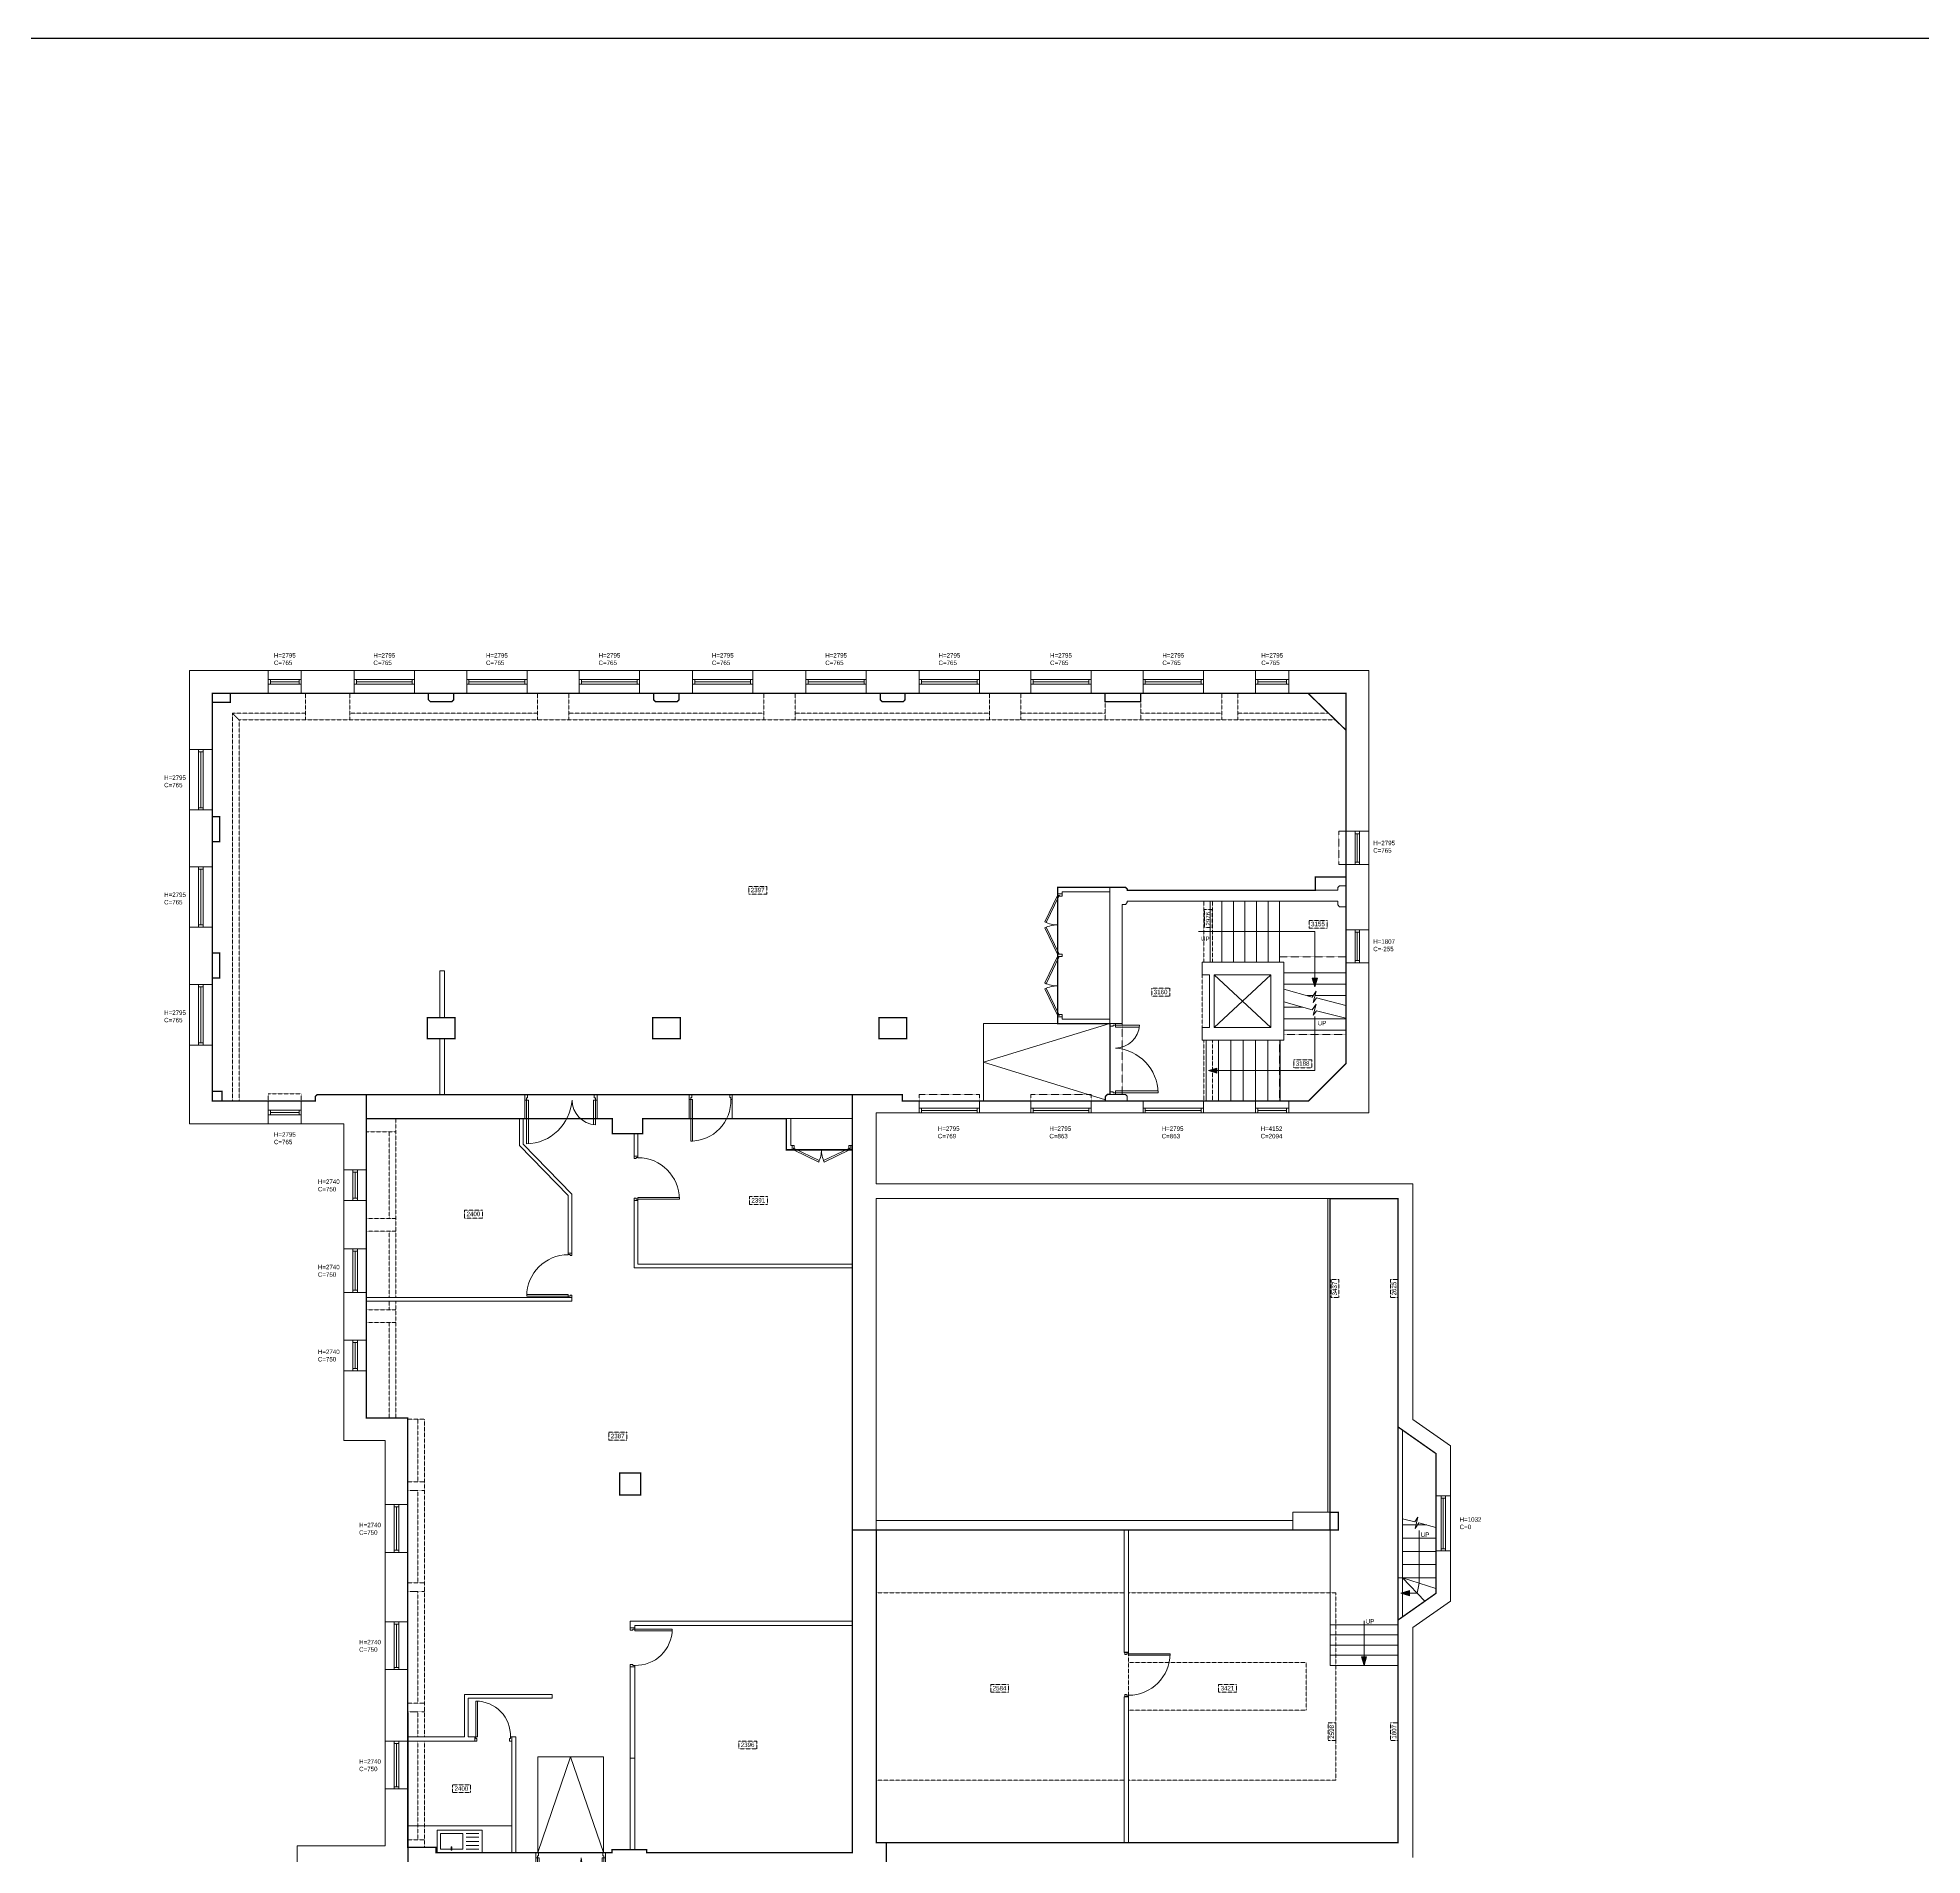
# Model space of a CAD drawing. Header units: millimetres. Extents: x 62976 to 1097852, y -110926 to 167100.
# Drawn here: x 893347 to 935511, y 4471 to 45128 of the extents above; entities that cross this region are included whole.
import ezdxf

# ---------------------------------------------------------------- set-up
doc = ezdxf.new("R2010")
doc.units = ezdxf.units.MM
doc.linetypes.add('HIDDENX2', pattern=[0.75, 0.5, -0.25])
for name, color, linetype, lineweight in [('BLOCKS', 8, 'Continuous', 15), ('Ceiling', 45, 'HIDDENX2', 15), ('Ceiling tag', 1, 'Continuous', 15), ('GIA', 84, 'Continuous', 15), ('NIA', 30, 'Continuous', 15), ('Partitions', 155, 'Continuous', 15), ('Stairs', 8, 'Continuous', 15), ('WALLS', 7, 'Continuous', 15)]:
    doc.layers.add(name, color=color, linetype=linetype, lineweight=lineweight)
doc.layers.add('Whatch', color=7, linetype='Continuous', lineweight=15, true_color=0xa8a8a8)
doc.styles.add('Century Gothic', font='GOTHIC.TTF')

# ---------------------------------------------------------------- blocks, each defined once
blk = doc.blocks.new('DOOR 1210')
at = {"layer": 'BLOCKS'}
for p, q in [((523, -547), (523, 233)), ((557, 233), (557, -547)), ((-673, -107), (-673, -547)), ((-639, -547), (-639, -111)), ((-703, -647), (-703, -547)), ((-673, -547), (-703, -547)), ((-653, -647), (-703, -647)), ((-639, -547), (-673, -547)), ((-673, -588), (-673, -547)), ((-653, -588), (-673, -588)), ((-653, -647), (-653, -588)), ((523, -547), (557, -547)), ((537, -588), (557, -588)), ((537, -647), (537, -588)), ((537, -647), (587, -647)), ((557, -588), (557, -547)), ((557, -588), (557, -547)), ((557, -547), (587, -547)), ((587, -647), (587, -547))]:
    blk.add_line(p, q, dxfattribs=at)
for centre, radius, start, end in [((580, -605), 838, 91.5864, 176.0634), ((-708, -559), 453, 1.4922, 85.5208)]:
    blk.add_arc(centre, radius, start, end, dxfattribs=at)
blk = doc.blocks.new('DOOR 840')
at = {"layer": 'BLOCKS'}
for p, q in [((-582, 249), (-582, -591)), ((-582, -591), (-582, 249)), ((-548, 249), (-582, 249)), ((-548, -591), (-548, 248)), ((-612, -691), (-612, -591)), ((-582, -591), (-612, -591)), ((-562, -691), (-612, -691)), ((-548, -591), (-582, -591)), ((-582, -632), (-582, -591)), ((-562, -632), (-582, -632)), ((-562, -691), (-562, -632)), ((208, -632), (228, -632)), ((208, -691), (208, -632)), ((208, -691), (258, -691)), ((228, -632), (228, -591)), ((228, -591), (258, -591)), ((258, -691), (258, -591))]:
    blk.add_line(p, q, dxfattribs=at)
blk.add_arc((-586, -565), 814, 358.1575, 89.7593, dxfattribs=at)
blk = doc.blocks.new('80')
at = {"layer": 'BLOCKS'}
for p, q in [((1213075, -221229), (1213362, -220638)), ((1213393, -220653), (1213106, -221245)), ((1213362, -220638), (1213362, -220603)), ((1213362, -220603), (1213462, -220603)), ((1213362, -220638), (1213402, -220638)), ((1213362, -220638), (1213393, -220653)), ((1213402, -220638), (1213402, -220653)), ((1213402, -220653), (1213462, -220653)), ((1213462, -220603), (1213462, -220653)), ((1213106, -221245), (1213075, -221229)), ((1213106, -221346), (1213075, -221361)), ((1213075, -221361), (1213362, -221953)), ((1213393, -221937), (1213106, -221346)), ((1213075, -222594), (1213362, -222003)), ((1213393, -222018), (1213106, -222610)), ((1213362, -221953), (1213393, -221937)), ((1213362, -221953), (1213462, -221953)), ((1213362, -221953), (1213362, -222003)), ((1213362, -222003), (1213462, -222003)), ((1213362, -222003), (1213393, -222018)), ((1213462, -221953), (1213462, -222003)), ((1213106, -222610), (1213075, -222594)), ((1213106, -222711), (1213075, -222726)), ((1213075, -222726), (1213362, -223318)), ((1213393, -223302), (1213106, -222711)), ((1213362, -223318), (1213393, -223302)), ((1213362, -223318), (1213362, -223353)), ((1213362, -223318), (1213402, -223318)), ((1213362, -223353), (1213462, -223353)), ((1213402, -223303), (1213462, -223303)), ((1213402, -223318), (1213402, -223303)), ((1213462, -223353), (1213462, -223303))]:
    blk.add_line(p, q, dxfattribs=at)
for centre, start, end in [((1213362, -220638), 244.1185, 270), ((1213362, -221953), 90, 115.8815), ((1213362, -222003), 244.1185, 270), ((1213362, -223318), 90, 115.8815)]:
    blk.add_arc(centre, 658, start, end, dxfattribs=at)
blk = doc.blocks.new('85')
at = {"layer": 'BLOCKS'}
for p, q in [((1414084, -303271), (1414084, -303220)), ((1414084, -303220), (1414164, -303220)), ((1414084, -303271), (1414122, -303271)), ((1414122, -303250), (1414164, -303250)), ((1414122, -303271), (1414122, -303250)), ((1414164, -303250), (1414164, -303220)), ((1414084, -304159), (1414084, -304211)), ((1414084, -304159), (1414122, -304159)), ((1414084, -304211), (1414164, -304211)), ((1414122, -304159), (1414122, -304180)), ((1414122, -304180), (1414164, -304180)), ((1414164, -304144), (1415093, -304144)), ((1414164, -304144), (1414164, -304180)), ((1415093, -304180), (1414164, -304180)), ((1414164, -304180), (1414164, -304211)), ((1414164, -304180), (1415093, -304180)), ((1415093, -304180), (1415093, -304144))]:
    blk.add_line(p, q, dxfattribs=at)
blk.add_arc((1414164, -304180), 929, 0, 90, dxfattribs=at)
blk = doc.blocks.new('81')
at = {"layer": 'BLOCKS'}
for p, q in [((1210617, -229223), (1210667, -229223)), ((1210617, -229323), (1210617, -229223)), ((1210652, -229323), (1210617, -229323)), ((1210652, -229283), (1210667, -229283)), ((1210652, -229323), (1210652, -229283)), ((1210652, -229323), (1210668, -229291)), ((1211244, -229610), (1210652, -229323)), ((1210667, -229283), (1210667, -229223)), ((1210668, -229291), (1211259, -229578)), ((1211952, -229291), (1211361, -229578)), ((1211376, -229610), (1211967, -229323)), ((1212002, -229223), (1211952, -229223)), ((1211952, -229283), (1211952, -229223)), ((1211967, -229283), (1211952, -229283)), ((1211967, -229323), (1211952, -229291)), ((1211967, -229323), (1211967, -229283)), ((1211967, -229323), (1212002, -229323)), ((1212002, -229323), (1212002, -229223)), ((1211259, -229578), (1211244, -229610)), ((1211361, -229578), (1211376, -229610))]:
    blk.add_line(p, q, dxfattribs=at)
for centre, start, end in [((1210652, -229323), 334.1185, 0), ((1211967, -229323), 180, 205.8815)]:
    blk.add_arc(centre, 658, start, end, dxfattribs=at)
blk = doc.blocks.new('sink kitchenette')
at = {"layer": 'BLOCKS'}
for p, q in [((38392, 131337), (39402, 131337)), ((38392, 130837), (38392, 131337)), ((38467, 131262), (38752, 131262)), ((38467, 131177), (38752, 131177)), ((39327, 131262), (38827, 131262)), ((38827, 131262), (38827, 130912)), ((39327, 130912), (39327, 131262)), ((39402, 131337), (39402, 130837)), ((39402, 130837), (38392, 130837)), ((38467, 131087), (38752, 131087)), ((38467, 130997), (38752, 130997)), ((38752, 130912), (38467, 130912)), ((38827, 130912), (39069, 130912)), ((39069, 130890), (39069, 130967)), ((39084, 130967), (39069, 130967)), ((39069, 130890), (39084, 130890)), ((39084, 130890), (39084, 130967)), ((39084, 130912), (39327, 130912))]:
    blk.add_line(p, q, dxfattribs=at)

msp = doc.modelspace()

# ---------------------------------------------------------------- hatches: boundary and pattern name
at = {"layer": 'Stairs'}
for points in [[(921978, 24088), (921862, 24088), (921921, 23895)], [(919731, 21965), (919731, 22081), (919539, 22022)], [(923844, 10333), (924036, 10276), (924036, 10392)], [(923022, 8716), (923079, 8909), (922963, 8909)]]:
    msp.add_hatch(color=256, dxfattribs=at).paths.add_polyline_path(points)

# ---------------------------------------------------------------- linework, layer by layer
at = {"layer": 'BLOCKS'}
for p, q in [((898506, 30772), (899245, 30772)), ((898506, 30668), (899245, 30668)), ((898506, 30466), (899245, 30466)), ((898557, 30668), (898557, 30772)), ((898557, 30721), (899195, 30721)), ((899195, 30668), (899195, 30772)), ((900425, 30772), (901775, 30772)), ((900425, 30668), (901775, 30668)), ((900425, 30466), (901775, 30466)), ((900476, 30668), (900476, 30772)), ((900476, 30721), (901725, 30721)), ((901725, 30668), (901725, 30772)), ((902945, 30772), (904295, 30772)), ((902945, 30668), (904295, 30668)), ((902945, 30466), (904295, 30466)), ((902995, 30668), (902995, 30772)), ((902995, 30721), (904244, 30721)), ((904244, 30668), (904244, 30772)), ((905462, 30772), (906812, 30772)), ((905462, 30668), (906812, 30668)), ((905462, 30466), (906812, 30466)), ((905513, 30668), (905513, 30772)), ((905513, 30721), (906762, 30721)), ((906762, 30668), (906762, 30772)), ((907998, 30772), (909348, 30772)), ((907998, 30668), (909348, 30668)), ((907998, 30466), (909348, 30466)), ((908049, 30668), (908049, 30772)), ((908049, 30721), (909298, 30721)), ((909298, 30668), (909298, 30772)), ((910534, 30772), (911884, 30772)), ((910534, 30668), (911884, 30668)), ((910534, 30466), (911884, 30466)), ((910585, 30668), (910585, 30772)), ((910585, 30721), (911834, 30721)), ((911834, 30668), (911834, 30772)), ((913068, 30772), (914418, 30772)), ((913068, 30668), (914418, 30668)), ((913068, 30466), (914418, 30466)), ((913119, 30668), (913119, 30772)), ((913119, 30721), (914368, 30721)), ((914368, 30668), (914368, 30772)), ((915565, 30772), (916915, 30772)), ((915565, 30668), (916915, 30668)), ((915565, 30466), (916915, 30466)), ((915615, 30668), (915615, 30772)), ((915615, 30721), (916864, 30721)), ((916864, 30668), (916864, 30772)), ((918078, 30772), (919428, 30772)), ((918078, 30668), (919428, 30668)), ((918078, 30466), (919428, 30466)), ((918128, 30668), (918128, 30772)), ((918128, 30721), (919377, 30721)), ((919377, 30668), (919377, 30772)), ((920596, 30772), (921335, 30772)), ((920596, 30668), (921335, 30668)), ((920596, 30466), (921335, 30466)), ((920647, 30668), (920647, 30772)), ((920647, 30721), (921285, 30721)), ((921285, 30668), (921285, 30772)), ((896946, 27853), (896946, 29203)), ((896946, 29153), (897050, 29153)), ((896999, 27904), (896999, 29153)), ((897050, 27853), (897050, 29203)), ((897252, 27853), (897252, 29203)), ((896946, 27904), (897050, 27904)), ((922617, 27376), (922617, 26637)), ((922820, 27376), (922820, 26637)), ((922820, 27323), (922923, 27323)), ((922870, 27323), (922870, 26687)), ((922923, 27376), (922923, 26637)), ((896946, 25233), (896946, 26583)), ((897050, 25233), (897050, 26583)), ((897252, 25233), (897252, 26583)), ((922820, 26687), (922923, 26687)), ((896946, 26532), (897050, 26532)), ((896999, 25283), (896999, 26532)), ((896946, 25283), (897050, 25283)), ((922617, 24433), (922617, 25172)), ((922820, 24433), (922820, 25172)), ((922820, 25121), (922923, 25121)), ((922870, 24485), (922870, 25121)), ((922923, 24433), (922923, 25172)), ((922820, 24485), (922923, 24485)), ((902347, 23207), (902347, 24256)), ((902347, 24256), (902450, 24256)), ((902450, 23207), (902450, 24256)), ((896946, 22596), (896946, 23946)), ((896946, 23895), (897050, 23895)), ((896999, 22646), (896999, 23895)), ((897050, 22596), (897050, 23946)), ((897252, 22596), (897252, 23946)), ((896946, 22646), (897050, 22646)), ((902347, 21486), (902347, 22738)), ((902450, 21486), (902450, 22738)), ((898506, 21342), (899245, 21342)), ((898506, 21140), (899245, 21140)), ((898557, 21140), (898557, 21037)), ((898557, 21087), (899195, 21087)), ((899195, 21140), (899195, 21037)), ((913068, 21342), (914418, 21342)), ((913068, 21186), (914418, 21186)), ((913068, 21082), (914418, 21082)), ((913119, 21186), (913119, 21082)), ((913119, 21133), (914368, 21133)), ((914368, 21186), (914368, 21082)), ((915565, 21342), (916915, 21342)), ((915565, 21186), (916915, 21186)), ((915565, 21082), (916915, 21082)), ((915615, 21186), (915615, 21082)), ((915615, 21133), (916864, 21133)), ((916864, 21186), (916864, 21082)), ((918078, 21342), (919428, 21342)), ((918078, 21186), (919428, 21186)), ((918078, 21082), (919428, 21082)), ((918128, 21186), (918128, 21082)), ((918128, 21133), (919377, 21133)), ((919377, 21186), (919377, 21082)), ((920596, 21342), (921335, 21342)), ((920596, 21186), (921335, 21186)), ((920596, 21082), (921335, 21082)), ((920647, 21186), (920647, 21082)), ((920647, 21133), (921285, 21133)), ((921285, 21186), (921285, 21082)), ((898506, 21037), (899245, 21037)), ((900397, 19116), (900397, 19801)), ((900397, 19750), (900501, 19750)), ((900450, 19167), (900450, 19750)), ((900501, 19116), (900501, 19801)), ((900703, 19116), (900703, 19801)), ((900397, 19167), (900501, 19167)), ((900397, 17062), (900397, 18036)), ((900397, 17985), (900501, 17985)), ((900450, 17112), (900450, 17985)), ((900501, 17062), (900501, 18036)), ((900703, 17062), (900703, 18036)), ((900397, 17112), (900501, 17112)), ((900703, 16947), (905297, 16947)), ((900703, 16867), (905297, 16867)), ((905297, 16867), (905297, 16947)), ((900397, 15310), (900397, 15995)), ((900397, 15944), (900501, 15944)), ((900450, 15360), (900450, 15944)), ((900501, 15310), (900501, 15995)), ((900703, 15310), (900703, 15995)), ((900397, 15360), (900501, 15360)), ((901320, 11244), (901320, 12314)), ((901320, 12263), (901424, 12263)), ((901371, 11294), (901371, 12263)), ((901424, 11244), (901424, 12314)), ((901626, 11244), (901626, 12314)), ((924630, 12509), (924630, 11278)), ((924745, 11278), (924745, 12509)), ((924745, 12459), (924845, 12459)), ((924795, 11328), (924795, 12459)), ((924845, 11278), (924845, 12509)), ((901320, 11294), (901424, 11294)), ((924745, 11328), (924845, 11328)), ((901320, 8625), (901320, 9695)), ((901320, 9644), (901424, 9644)), ((901371, 8675), (901371, 9644)), ((901424, 8625), (901424, 9695)), ((901626, 8625), (901626, 9695)), ((901320, 8675), (901424, 8675)), ((901320, 5954), (901320, 7024)), ((901320, 6973), (901424, 6973)), ((901371, 6004), (901371, 6973)), ((901424, 5954), (901424, 7024)), ((901626, 5954), (901626, 7024)), ((901320, 6004), (901424, 6004)), ((903953, 5133), (901626, 5133))]:
    msp.add_line(p, q, dxfattribs=at)
at = {"layer": 'BLOCKS', "ltscale": 2}
for p, q in [((922210, 12143), (922210, 19160)), ((922260, 12143), (922260, 19160)), ((906604, 6642), (906604, 8689)), ((906704, 6642), (906704, 8689))]:
    msp.add_line(p, q, dxfattribs=at)
at = {"layer": 'Ceiling'}
for p, q in [((899337, 30466), (899337, 29866)), ((900332, 30466), (900332, 29866)), ((904528, 30466), (904528, 29866)), ((905228, 30466), (905228, 29866)), ((909591, 30466), (909591, 29866)), ((910291, 30466), (910291, 29866)), ((914642, 30466), (914642, 29866)), ((915342, 30466), (915342, 29866)), ((919840, 30466), (919840, 29866)), ((920197, 30466), (920197, 29866)), ((897702, 30016), (897702, 21342)), ((897702, 30016), (899337, 30016)), ((897852, 29866), (897702, 30016)), ((900332, 30016), (904528, 30016)), ((905228, 30016), (909591, 30016)), ((910291, 30016), (914642, 30016)), ((915342, 30016), (917227, 30016)), ((917227, 30276), (917227, 29866)), ((918024, 30276), (918024, 29866)), ((918024, 30016), (919840, 30016)), ((920197, 30016), (922229, 30016)), ((897852, 29866), (897852, 21342)), ((897852, 29866), (922383, 29866)), ((919440, 25811), (919440, 24452)), ((919632, 25811), (919632, 24452)), ((919401, 24166), (919401, 22987)), ((919440, 22703), (919440, 21342)), ((919632, 22703), (919632, 21342)), ((898506, 21342), (898506, 21502)), ((898506, 21502), (899245, 21502)), ((899245, 21342), (899245, 21502)), ((901363, 16947), (901363, 20951)), ((900703, 20657), (901363, 20657)), ((901213, 18718), (901213, 20657)), ((901363, 18718), (900703, 18718)), ((901363, 18434), (900703, 18434)), ((901213, 16947), (901213, 18434)), ((901213, 16671), (901213, 16867)), ((901363, 14255), (901363, 16867)), ((901363, 16671), (900703, 16671)), ((901363, 16386), (900703, 16386)), ((901213, 14255), (901213, 16386)), ((901626, 14230), (902000, 14230)), ((901850, 12824), (901850, 14230)), ((902000, 7119), (902000, 14230)), ((902000, 12824), (901626, 12824)), ((901850, 10567), (901850, 12630)), ((902000, 10567), (901626, 10567)), ((901850, 7873), (901850, 10373)), ((917652, 10345), (912109, 10345)), ((922389, 10345), (917752, 10345)), ((922389, 10345), (922389, 6154)), ((917752, 8050), (917752, 8944)), ((921727, 8781), (917752, 8781)), ((921727, 8781), (921727, 7719)), ((902000, 7873), (901626, 7873)), ((901850, 7119), (901850, 7679)), ((921727, 7719), (917752, 7719)), ((901850, 4819), (901850, 7024)), ((902000, 4651), (902000, 7024)), ((912109, 6154), (917652, 6154)), ((917752, 6154), (922389, 6154)), ((901626, 4819), (902000, 4819))]:
    msp.add_line(p, q, dxfattribs=at)
at = {"layer": 'Ceiling', "ltscale": 2}
for p, q in [((922617, 27376), (922457, 27376)), ((922457, 27376), (922457, 26637)), ((922617, 26637), (922457, 26637)), ((921128, 24452), (921128, 25811)), ((921128, 24571), (922617, 24571)), ((917613, 23075), (917613, 21489)), ((921223, 22832), (922617, 22832)), ((921128, 21342), (921128, 22703)), ((913068, 21342), (913068, 21486)), ((913068, 21486), (914418, 21486)), ((914418, 21342), (914418, 21486)), ((915565, 21342), (915565, 21486)), ((915565, 21486), (916915, 21486)), ((916915, 21342), (916915, 21486)), ((901626, 12630), (902000, 12630)), ((901626, 10373), (902000, 10373)), ((901626, 7679), (902000, 7679))]:
    msp.add_line(p, q, dxfattribs=at)
at = {"layer": 'Ceiling'}
for points in [[(909256, 26145), (909658, 26145), (909658, 25970), (909256, 25970)], [(919450, 25223), (919450, 25625), (919624, 25625), (919624, 25223)], [(921793, 25384), (922194, 25384), (922194, 25210), (921793, 25210)], [(918272, 23864), (918673, 23864), (918673, 23690), (918272, 23690)], [(921448, 22263), (921850, 22263), (921850, 22089), (921448, 22089)], [(909271, 19205), (909672, 19205), (909672, 19030), (909271, 19030)], [(902897, 18900), (903299, 18900), (903299, 18725), (902897, 18725)], [(922282, 16950), (922282, 17351), (922457, 17351), (922457, 16950)], [(923610, 16950), (923610, 17351), (923784, 17351), (923784, 16950)], [(906126, 13932), (906527, 13932), (906527, 13758), (906126, 13758)], [(914668, 8292), (915069, 8292), (915069, 8117), (914668, 8117)], [(919766, 8292), (920168, 8292), (920168, 8117), (919766, 8117)], [(922215, 7035), (922215, 7437), (922389, 7437), (922389, 7035)], [(923610, 7035), (923610, 7437), (923784, 7437), (923784, 7035)], [(909031, 7024), (909433, 7024), (909433, 6850), (909031, 6850)], [(902629, 6046), (903030, 6046), (903030, 5872), (902629, 5872)]]:
    msp.add_lwpolyline(points, close=True, dxfattribs=at)
at = {"layer": 'GIA', "ltscale": 2, "const_width": 30}
msp.add_lwpolyline([(912339, 3592), (912332, 4751), (923784, 4751), (923784, 9735), (924630, 10330), (924630, 13457), (923784, 14051), (923784, 19160), (922260, 19160), (922260, 11748), (911571, 11748), (911571, 21486), (912691, 21486), (912691, 21342), (921778, 21342), (922617, 22182), (922617, 30466), (897252, 30466), (897252, 21342), (899558, 21342), (899558, 21447), (899600, 21486), (900703, 21486), (900703, 14255), (901626, 14255), (901629, 4086)], dxfattribs=at)
at = {"layer": 'NIA', "ltscale": 2, "const_width": 30}
for points in [[(897467, 21342), (897467, 21558), (897252, 21558), (897252, 24095), (897415, 24095), (897415, 24656), (897252, 24656), (897252, 27142), (897415, 27142), (897415, 27700), (897252, 27700), (897252, 30260), (897655, 30260), (897655, 30466), (902089, 30466), (902089, 30318), (902131, 30276), (902613, 30276), (902653, 30318), (902653, 30466), (907128, 30466), (907128, 30318), (907167, 30276), (907657, 30276), (907697, 30318), (907697, 30466), (912199, 30466), (912199, 30318), (912239, 30276), (912714, 30276), (912753, 30318), (912753, 30466), (917227, 30466), (917227, 30276), (918024, 30276), (918024, 30466), (921766, 30466), (922617, 29638), (922617, 26353), (921929, 26353), (921929, 26056), (917725, 26056), (917725, 26083), (917684, 26125), (916165, 26125), (916165, 23075), (917337, 23075), (917337, 21489), (917277, 21489), (917237, 21450), (917234, 21342), (912691, 21342), (912691, 21486), (899600, 21486), (899558, 21447), (899558, 21342)], [(902063, 22738), (902063, 23207), (902681, 23207), (902681, 22738)], [(907103, 22738), (907103, 23207), (907721, 23207), (907721, 22738)], [(912167, 22738), (912167, 23207), (912786, 23207), (912786, 22738)], [(911571, 4533), (906971, 4533), (906971, 4596), (906198, 4596), (906198, 4533), (902255, 4533), (902255, 4651), (901626, 4651), (901626, 14255), (900703, 14255), (900703, 20951), (906205, 20951), (906205, 20615), (906881, 20615), (906881, 20951), (910097, 20951), (910097, 20251), (911571, 20251)], [(912109, 11748), (922444, 11748), (922444, 12143), (922260, 12143), (922260, 19160), (923784, 19160), (923784, 4751), (912109, 4751)], [(906368, 12527), (906368, 13025), (906838, 13025), (906838, 12527)]]:
    msp.add_lwpolyline(points, close=True, dxfattribs=at)
at = {"layer": 'Partitions'}
for p, q in [((897655, 30466), (897655, 30260)), ((897252, 30260), (897655, 30260)), ((921929, 26353), (922617, 26353)), ((921929, 26056), (921929, 26353)), ((916165, 25975), (916165, 26125)), ((917337, 26125), (916165, 26125)), ((916265, 25975), (916265, 26025)), ((917337, 26025), (916265, 26025)), ((916165, 23075), (916165, 23225)), ((916265, 23175), (916265, 23225)), ((917337, 23075), (916165, 23075)), ((917337, 23175), (916265, 23175)), ((897467, 21558), (897252, 21558)), ((897467, 21342), (897467, 21558)), ((904129, 20348), (904129, 20951)), ((904209, 20380), (904209, 20951)), ((910097, 20251), (910097, 20951)), ((910197, 20351), (910197, 20951)), ((905217, 19229), (904129, 20348)), ((905297, 19262), (904209, 20380)), ((910225, 20251), (910097, 20251)), ((910225, 20351), (910197, 20351)), ((910225, 20251), (910225, 20351)), ((911571, 20351), (911541, 20351)), ((911541, 20251), (911541, 20351)), ((911571, 20251), (911541, 20251)), ((905217, 17938), (905217, 19229)), ((905297, 17938), (905297, 19262)), ((905217, 17938), (905297, 17938))]:
    msp.add_line(p, q, dxfattribs=at)
at = {"layer": 'Partitions', "ltscale": 2}
for p, q in [((921766, 30466), (922617, 29638)), ((906695, 20615), (906695, 20107)), ((906775, 20107), (906775, 20615)), ((906775, 20107), (906695, 20107)), ((906775, 19116), (906695, 19116)), ((906695, 19116), (906695, 17610)), ((906775, 17690), (906775, 19116)), ((911571, 17610), (906695, 17610)), ((911571, 17690), (906775, 17690)), ((921429, 11961), (912109, 11961)), ((917652, 11748), (912109, 11748)), ((917652, 9010), (917652, 11748)), ((917752, 9010), (917752, 11748)), ((921429, 11748), (917752, 11748)), ((911571, 9709), (906604, 9709)), ((906604, 9559), (906604, 9709)), ((911571, 9609), (906704, 9609)), ((906704, 9559), (906704, 9609)), ((917752, 9010), (917652, 9010)), ((902894, 7119), (902894, 8064)), ((904855, 8064), (902894, 8064)), ((904855, 7982), (904855, 8064)), ((917652, 4751), (917652, 8019)), ((917752, 8019), (917652, 8019)), ((917752, 4751), (917752, 8019)), ((902976, 7119), (902976, 7982)), ((904855, 7982), (902976, 7982)), ((902894, 7119), (901626, 7119)), ((903123, 7024), (901626, 7024)), ((903123, 7119), (902976, 7119)), ((903953, 4533), (903953, 7119)), ((904048, 7119), (903953, 7119)), ((904048, 4533), (904048, 7119)), ((906604, 4596), (906604, 6642)), ((906704, 6642), (906604, 6642)), ((906704, 4596), (906704, 6642))]:
    msp.add_line(p, q, dxfattribs=at)
at = {"layer": 'Stairs'}
for p, q in [((919581, 25811), (919581, 24452)), ((919840, 25812), (919840, 24452)), ((920099, 25812), (920099, 24452)), ((920357, 25812), (920357, 24452)), ((920616, 25812), (920616, 24452)), ((920875, 25812), (920875, 24452)), ((921133, 25811), (921133, 24452)), ((919319, 25132), (921920, 25132)), ((921920, 25132), (921920, 24088)), ((921223, 24214), (922617, 24214)), ((921978, 24088), (921862, 24088)), ((921862, 24088), (921921, 23895)), ((921978, 24088), (921921, 23895)), ((921223, 23957), (922617, 23957)), ((921862, 23668), (921223, 23848)), ((921748, 23700), (921884, 23700)), ((921948, 23797), (921862, 23668)), ((921883, 23548), (921948, 23797)), ((921956, 23650), (921883, 23548)), ((921923, 23700), (922617, 23700)), ((922617, 23483), (921956, 23650)), ((921862, 23381), (921223, 23561)), ((921223, 23443), (921645, 23443)), ((921948, 23511), (921862, 23381)), ((921883, 23262), (921948, 23511)), ((921956, 23363), (921883, 23262)), ((921903, 23443), (921930, 23443)), ((921920, 23230), (921920, 22023)), ((922617, 23197), (921956, 23363)), ((921223, 23185), (922617, 23185)), ((921223, 22928), (922617, 22928)), ((919489, 22703), (919489, 21342)), ((919766, 22703), (919766, 21342)), ((920042, 22703), (920042, 21342)), ((920318, 22703), (920318, 21342)), ((920595, 22703), (920595, 21342)), ((920871, 22703), (920871, 21342)), ((921147, 22703), (921147, 21342)), ((919731, 22081), (919539, 22022)), ((919731, 21965), (919539, 22022)), ((919731, 21965), (919731, 22081)), ((921920, 22023), (919731, 22023)), ((923884, 11997), (924155, 11930)), ((924155, 11930), (924227, 12031)), ((924227, 12031), (924162, 11782)), ((924162, 11782), (924248, 11911)), ((924248, 11911), (924630, 11804)), ((924036, 10392), (923844, 10333)), ((924036, 10276), (923844, 10333)), ((924036, 10276), (924036, 10392)), ((924208, 10334), (924036, 10334)), ((923021, 9719), (923021, 8909)), ((923079, 8909), (922963, 8909)), ((922963, 8909), (923022, 8716)), ((923079, 8909), (923022, 8716))]:
    msp.add_line(p, q, dxfattribs=at)
at = {"layer": 'Stairs', "ltscale": 2}
for p, q in [((914508, 21342), (914508, 23075)), ((916165, 23075), (914508, 23075)), ((914508, 22209), (917337, 23075)), ((914508, 22209), (917237, 21373)), ((923784, 14051), (923784, 13087)), ((923884, 13981), (923884, 10678)), ((923784, 13087), (923784, 10678)), ((923884, 11860), (924183, 11860)), ((924214, 11860), (924429, 11860)), ((922260, 8716), (922260, 11748)), ((923884, 11565), (924630, 11565)), ((924257, 11733), (924257, 10557)), ((923884, 11269), (924630, 11269)), ((923884, 10974), (924630, 10974)), ((923884, 10678), (923784, 10678)), ((923884, 10678), (924630, 10678)), ((923884, 10678), (924630, 10436)), ((923884, 10678), (924378, 10153)), ((923884, 10678), (923884, 9806)), ((924257, 10557), (924208, 10334)), ((923784, 9626), (922260, 9626)), ((923784, 9399), (922260, 9399)), ((923784, 9171), (922260, 9171)), ((923784, 8944), (922260, 8944)), ((923784, 8716), (922260, 8716)), ((904533, 4533), (904533, 6675)), ((904533, 6675), (906009, 6675)), ((905271, 6675), (904533, 4533)), ((905271, 6675), (906009, 4533)), ((906009, 4533), (906009, 6675)), ((904491, 4533), (906051, 4533))]:
    msp.add_line(p, q, dxfattribs=at)
at = {"layer": 'WALLS'}
for p, q in [((898506, 30466), (898506, 30974)), ((899245, 30466), (899245, 30974)), ((900425, 30466), (900425, 30974)), ((901775, 30974), (901775, 30466)), ((902945, 30466), (902945, 30974)), ((904295, 30974), (904295, 30466)), ((905462, 30466), (905462, 30974)), ((906812, 30974), (906812, 30466)), ((907998, 30466), (907998, 30974)), ((909348, 30974), (909348, 30466)), ((910534, 30466), (910534, 30974)), ((911884, 30974), (911884, 30466)), ((913068, 30974), (913068, 30466)), ((914418, 30466), (914418, 30974)), ((915565, 30974), (915565, 30466)), ((916915, 30466), (916915, 30974)), ((918078, 30974), (918078, 30466)), ((919428, 30466), (919428, 30974)), ((920596, 30974), (920596, 30466)), ((921335, 30974), (921335, 30466)), ((897252, 30466), (897252, 29203)), ((897252, 30466), (898506, 30466)), ((899245, 30466), (900425, 30466)), ((901775, 30466), (902089, 30466)), ((902089, 30466), (902089, 30318)), ((902653, 30466), (902653, 30318)), ((902653, 30466), (902945, 30466)), ((904295, 30466), (905462, 30466)), ((907128, 30466), (906812, 30466)), ((907128, 30466), (907128, 30318)), ((907697, 30466), (907697, 30318)), ((907697, 30466), (907998, 30466)), ((909348, 30466), (910534, 30466)), ((911884, 30466), (912199, 30466)), ((912199, 30466), (912199, 30318)), ((912753, 30466), (912753, 30318)), ((912753, 30466), (913068, 30466)), ((914418, 30466), (915565, 30466)), ((917227, 30466), (916915, 30466)), ((917227, 30466), (917227, 30276)), ((918078, 30466), (918024, 30466)), ((918024, 30466), (918024, 30276)), ((919428, 30466), (920596, 30466)), ((921335, 30466), (922617, 30466)), ((922617, 30466), (922617, 27376)), ((902089, 30318), (902131, 30276)), ((902131, 30276), (902613, 30276)), ((902653, 30318), (902613, 30276)), ((907167, 30276), (907128, 30318)), ((907657, 30276), (907167, 30276)), ((907657, 30276), (907697, 30318)), ((912199, 30318), (912239, 30276)), ((912239, 30276), (912714, 30276)), ((912753, 30318), (912714, 30276)), ((917227, 30276), (918024, 30276)), ((896744, 29203), (897252, 29203)), ((896744, 27853), (897252, 27853)), ((897252, 27700), (897252, 27853)), ((897415, 27700), (897252, 27700)), ((897415, 27700), (897415, 27141)), ((897252, 26583), (897252, 27142)), ((897252, 27141), (897415, 27141)), ((922617, 27376), (923126, 27376)), ((896744, 26583), (897252, 26583)), ((922617, 26637), (923126, 26637)), ((922617, 26637), (922617, 26159)), ((922475, 26159), (922435, 26117)), ((922617, 26159), (922475, 26159)), ((917337, 26125), (917684, 26125)), ((917337, 23075), (917337, 26125)), ((917613, 23075), (917613, 25741)), ((917613, 25741), (917684, 25741)), ((917725, 26083), (917684, 26125)), ((917725, 25783), (917684, 25741)), ((917725, 26056), (917725, 26083)), ((917725, 26056), (922435, 26056)), ((922435, 25811), (917725, 25811)), ((917725, 25811), (917725, 25783)), ((922435, 26056), (922435, 26117)), ((922435, 25731), (922435, 25811)), ((922435, 25731), (922475, 25689)), ((922475, 25689), (922617, 25689)), ((922617, 25689), (922617, 25172)), ((896744, 25233), (897252, 25233)), ((897252, 24656), (897252, 25233)), ((922617, 25172), (923126, 25172)), ((897252, 24656), (897415, 24656)), ((897415, 24095), (897415, 24656)), ((897252, 24095), (897415, 24095)), ((897252, 23946), (897252, 24095)), ((919401, 24166), (919401, 24452)), ((919401, 24452), (921223, 24452)), ((919401, 24166), (919566, 24166)), ((919566, 22987), (919566, 24166)), ((921223, 24452), (921223, 22703)), ((922617, 24433), (922617, 22182)), ((922617, 24433), (923126, 24433)), ((896744, 23946), (897252, 23946)), ((902063, 22738), (902063, 23207)), ((902063, 23207), (902681, 23207)), ((902681, 22738), (902681, 23207)), ((907103, 22738), (907103, 23207)), ((907103, 23207), (907721, 23207)), ((907721, 22738), (907721, 23207)), ((912167, 22738), (912167, 23207)), ((912167, 23207), (912786, 23207)), ((912786, 22738), (912786, 23207)), ((917337, 23075), (917613, 23075)), ((919401, 22703), (919401, 22987)), ((919401, 22987), (919566, 22987)), ((896744, 22596), (897252, 22596)), ((897252, 21342), (897252, 22596)), ((902681, 22738), (902063, 22738)), ((907721, 22738), (907103, 22738)), ((912786, 22738), (912167, 22738)), ((919401, 22703), (921223, 22703)), ((922617, 22182), (921778, 21342)), ((898506, 21342), (897252, 21342)), ((898506, 21342), (898506, 20834)), ((899245, 21342), (899245, 20834)), ((899245, 21342), (899558, 21342)), ((899600, 21486), (899558, 21447)), ((899558, 21447), (899558, 21342)), ((904245, 21486), (899600, 21486)), ((907923, 21486), (905863, 21486)), ((907923, 20951), (907923, 21486)), ((908886, 20951), (908886, 21486)), ((912691, 21486), (908886, 21486)), ((912691, 21486), (912691, 21342)), ((912691, 21342), (913068, 21342)), ((913068, 21082), (913068, 21342)), ((914418, 21342), (915565, 21342)), ((914418, 21342), (914418, 21082)), ((915565, 21082), (915565, 21342)), ((916915, 21342), (917237, 21342)), ((916915, 21342), (916915, 21082)), ((917277, 21489), (917237, 21450)), ((917237, 21450), (917237, 21342)), ((917277, 21489), (917684, 21489)), ((917684, 21489), (917725, 21450)), ((917725, 21450), (917725, 21342)), ((917725, 21342), (918078, 21342)), ((918078, 21082), (918078, 21342)), ((919428, 21342), (920596, 21342)), ((919428, 21342), (919428, 21082)), ((920596, 21082), (920596, 21342)), ((921335, 21342), (921778, 21342)), ((921335, 21082), (921335, 21342)), ((904245, 20951), (900703, 20951)), ((900703, 19801), (900703, 20951)), ((906205, 20951), (905863, 20951)), ((907923, 20951), (906881, 20951)), ((906881, 20615), (906881, 20951)), ((911571, 20951), (908886, 20951)), ((911571, 4533), (911571, 20951)), ((906881, 20615), (906205, 20615)), ((900195, 19801), (900703, 19801)), ((900703, 19116), (900195, 19116)), ((900703, 18036), (900703, 19116)), ((900195, 18036), (900703, 18036)), ((900195, 17062), (900703, 17062)), ((900703, 17062), (900703, 15995)), ((900195, 15995), (900703, 15995)), ((900703, 15310), (900195, 15310)), ((900703, 15310), (900703, 14255)), ((900703, 14255), (901626, 14255)), ((901626, 14255), (901626, 12314)), ((906838, 13025), (906368, 13025)), ((906368, 12527), (906368, 13025)), ((906838, 12527), (906838, 13025)), ((901118, 12314), (901626, 12314)), ((906838, 12527), (906368, 12527)), ((901626, 11244), (901118, 11244)), ((901626, 11244), (901626, 9695)), ((901118, 9695), (901626, 9695)), ((901626, 8625), (901118, 8625)), ((901626, 8625), (901626, 7024)), ((901118, 7024), (901626, 7024)), ((901626, 5954), (901118, 5954)), ((901626, 4651), (901626, 5954)), ((902255, 4651), (901626, 4651)), ((902255, 4533), (902255, 4651)), ((904491, 4533), (902255, 4533)), ((904491, 4086), (904491, 4533)), ((906198, 4533), (906051, 4533)), ((906051, 4086), (906051, 4533)), ((906971, 4596), (906198, 4596)), ((911571, 4533), (906971, 4533))]:
    msp.add_line(p, q, dxfattribs=at)
at = {"layer": 'WALLS', "ltscale": 2}
for p, q in [((904245, 20951), (904245, 21486)), ((905863, 20951), (905863, 21486)), ((906205, 20615), (906205, 20951)), ((912109, 19160), (923784, 19160)), ((912109, 19160), (912109, 4751)), ((923784, 19160), (923784, 14051)), ((923784, 14051), (924630, 13457)), ((924630, 13457), (924630, 12509)), ((924630, 12509), (924958, 12509)), ((921429, 12143), (922444, 12143)), ((921429, 12143), (921429, 11748)), ((922444, 12143), (922444, 11748)), ((922444, 11748), (921429, 11748)), ((924630, 11278), (924630, 10330)), ((924630, 11278), (924958, 11278)), ((923784, 9735), (924630, 10330)), ((923784, 9735), (923784, 4751)), ((912109, 4751), (923784, 4751)), ((906198, 4596), (906198, 4533)), ((906971, 4596), (906971, 4533))]:
    msp.add_line(p, q, dxfattribs=at)
at = {"layer": 'WALLS', "ltscale": 2, "const_width": 30}
msp.add_lwpolyline([(778894, 45113), (1097837, 45113), (1097837, -71838), (778894, -71838)], close=True, dxfattribs=at)
at = {"layer": 'Whatch'}
for p, q in [((896744, 30974), (896744, 20834)), ((923126, 30974), (896744, 30974)), ((923126, 30974), (923126, 21082)), ((919668, 22987), (919668, 24166)), ((919668, 24166), (920939, 24166)), ((919668, 22987), (920939, 24166)), ((919668, 24166), (920939, 22987)), ((920939, 24166), (920939, 22987)), ((920939, 22987), (919668, 22987)), ((912109, 21082), (923126, 21082)), ((912109, 21082), (912109, 19488)), ((900195, 20834), (896744, 20834)), ((900195, 20834), (900195, 13747)), ((912109, 19488), (924112, 19488)), ((924112, 19488), (924112, 14222)), ((924112, 14222), (924958, 13627)), ((900195, 13747), (901118, 13747)), ((901118, 13747), (901118, 4686)), ((924958, 13627), (924958, 10159)), ((924112, 9565), (924958, 10159)), ((924112, 9565), (924112, 4423)), ((899149, 4686), (899149, -796)), ((899149, 4686), (901118, 4686))]:
    msp.add_line(p, q, dxfattribs=at)

# ---------------------------------------------------------------- block references
at = {"layer": 'BLOCKS'}
for name, p, xscale, yscale, zscale, rotation in [('DOOR 1210', (918132, 22211), 1.229368020734882, 1.229368020734882, 1.229368020734882, 270), ('DOOR 1210', (904981, 20675), 1.254172419640045, 1.254172419640045, 1.254172419640045, 180), ('DOOR 840', (908601, 20721), -1.106896551724138, 1.106896551724138, 1.106896551724138, 180), ('DOOR 1210', (905200, 3751), 1.209214446624518, 1.209214446624518, 1.209214446624518, 180)]:
    msp.add_blockref(name, p, dxfattribs=dict(at, xscale=xscale, yscale=yscale, zscale=zscale, rotation=rotation))
at = {"layer": 'BLOCKS', "rotation": 270}
msp.add_blockref('DOOR 840', (907295, 8947), dxfattribs=at)
at = {"layer": 'BLOCKS', "xscale": -1, "rotation": 180}
msp.add_blockref('85', (-496412, -295200), dxfattribs=at)
at = {"layer": 'BLOCKS', "xscale": 0.9535531699874701, "yscale": 0.9535531699874701, "zscale": 0.9535531699874701}
msp.add_blockref('DOOR 840', (903707, 7683), dxfattribs=at)
at = {"layer": 'BLOCKS', "xscale": -1}
msp.add_blockref('sink kitchenette', (941683, -126304), dxfattribs=at)
at = {"layer": 'WALLS'}
for name, p in [('80', (-297197, 246578)), ('85', (-507389, 323326))]:
    msp.add_blockref(name, p, dxfattribs=at)
at = {"layer": 'WALLS', "xscale": 0.95, "yscale": 0.95, "zscale": 0.95}
msp.add_blockref('81', (-239862, 238108), dxfattribs=at)
at = {"layer": 'WALLS', "xscale": -1}
msp.add_blockref('85', (2319381, 321157), dxfattribs=at)

# ---------------------------------------------------------------- texts
at = {"layer": 'Ceiling', "char_height": 100, "width": 730.14, "attachment_point": 1, "style": 'Century Gothic'}
for s, insert in [('2397', (909301, 26113)), ('3155', (921837, 25352)), ('3160', (918316, 23832)), ('3188', (921493, 22231)), ('2391', (909315, 19172)), ('2400', (902941, 18867)), ('2387', (906170, 13900)), ('2584', (914712, 8259)), ('3421', (919811, 8259)), ('2396', (909076, 6992)), ('2400', (902673, 6014))]:
    msp.add_mtext(s, dxfattribs=dict(at, insert=insert))
at = {"layer": 'Ceiling', "char_height": 100, "width": 730.14, "attachment_point": 1, "rotation": 90, "style": 'Century Gothic'}
for s, insert in [('2976', (919482, 25267)), ('3437', (922315, 16994)), ('2625', (923642, 16994)), ('2598', (922247, 7079)), ('1807', (923642, 7079))]:
    msp.add_mtext(s, dxfattribs=dict(at, insert=insert))
at = {"layer": 'Ceiling tag', "char_height": 100, "width": 730.14, "style": 'Century Gothic'}
for s, insert, attachment_point in [('H=2795\\PC=765', (898633, 31362), 1), ('H=2795\\PC=765', (900858, 31362), 1), ('H=2795\\PC=765', (903377, 31362), 1), ('H=2795\\PC=765', (905895, 31362), 1), ('H=2795\\PC=765', (908431, 31362), 1), ('H=2795\\PC=765', (910967, 31362), 1), ('H=2795\\PC=765', (913501, 31362), 1), ('H=2795\\PC=765', (915997, 31362), 1), ('H=2795\\PC=765', (918510, 31362), 1), ('H=2795\\PC=765', (920723, 31362), 1), ('H=2795\\PC=765', (896176, 28627), 1), ('H=2795\\PC=765', (923227, 27165), 1), ('H=2795\\PC=765', (896176, 26007), 1), ('H=1807\\PC=-255', (923227, 24960), 1), ('H=2795\\PC=765', (896176, 23370), 1), ('H=2795\\PC=769', (913485, 20507), 7), ('H=2795\\PC=863', (915982, 20507), 7), ('H=2795\\PC=863', (918494, 20507), 7), ('H=4152\\PC=2094', (920707, 20507), 7), ('H=2795\\PC=765', (898633, 20643), 1), ('H=2740\\PC=750', (899616, 19589), 1), ('H=2740\\PC=750', (899616, 17679), 1), ('H=2740\\PC=750', (899616, 15783), 1), ('H=2740\\PC=750', (900539, 11909), 1), ('H=1032\\PC=0', (925160, 12033), 1), ('H=2740\\PC=750', (900539, 9290), 1), ('H=2740\\PC=750', (900539, 6619), 1)]:
    msp.add_mtext(s, dxfattribs=dict(at, insert=insert, attachment_point=attachment_point))
at = {"layer": 'Stairs', "char_height": 100, "width": 1430, "attachment_point": 1, "style": 'Century Gothic'}
for insert in [(919376, 25020), (921986, 23136), (924291, 11693), (923059, 9753)]:
    msp.add_mtext('UP', dxfattribs=dict(at, insert=insert))

doc.saveas('drawing.dxf')
